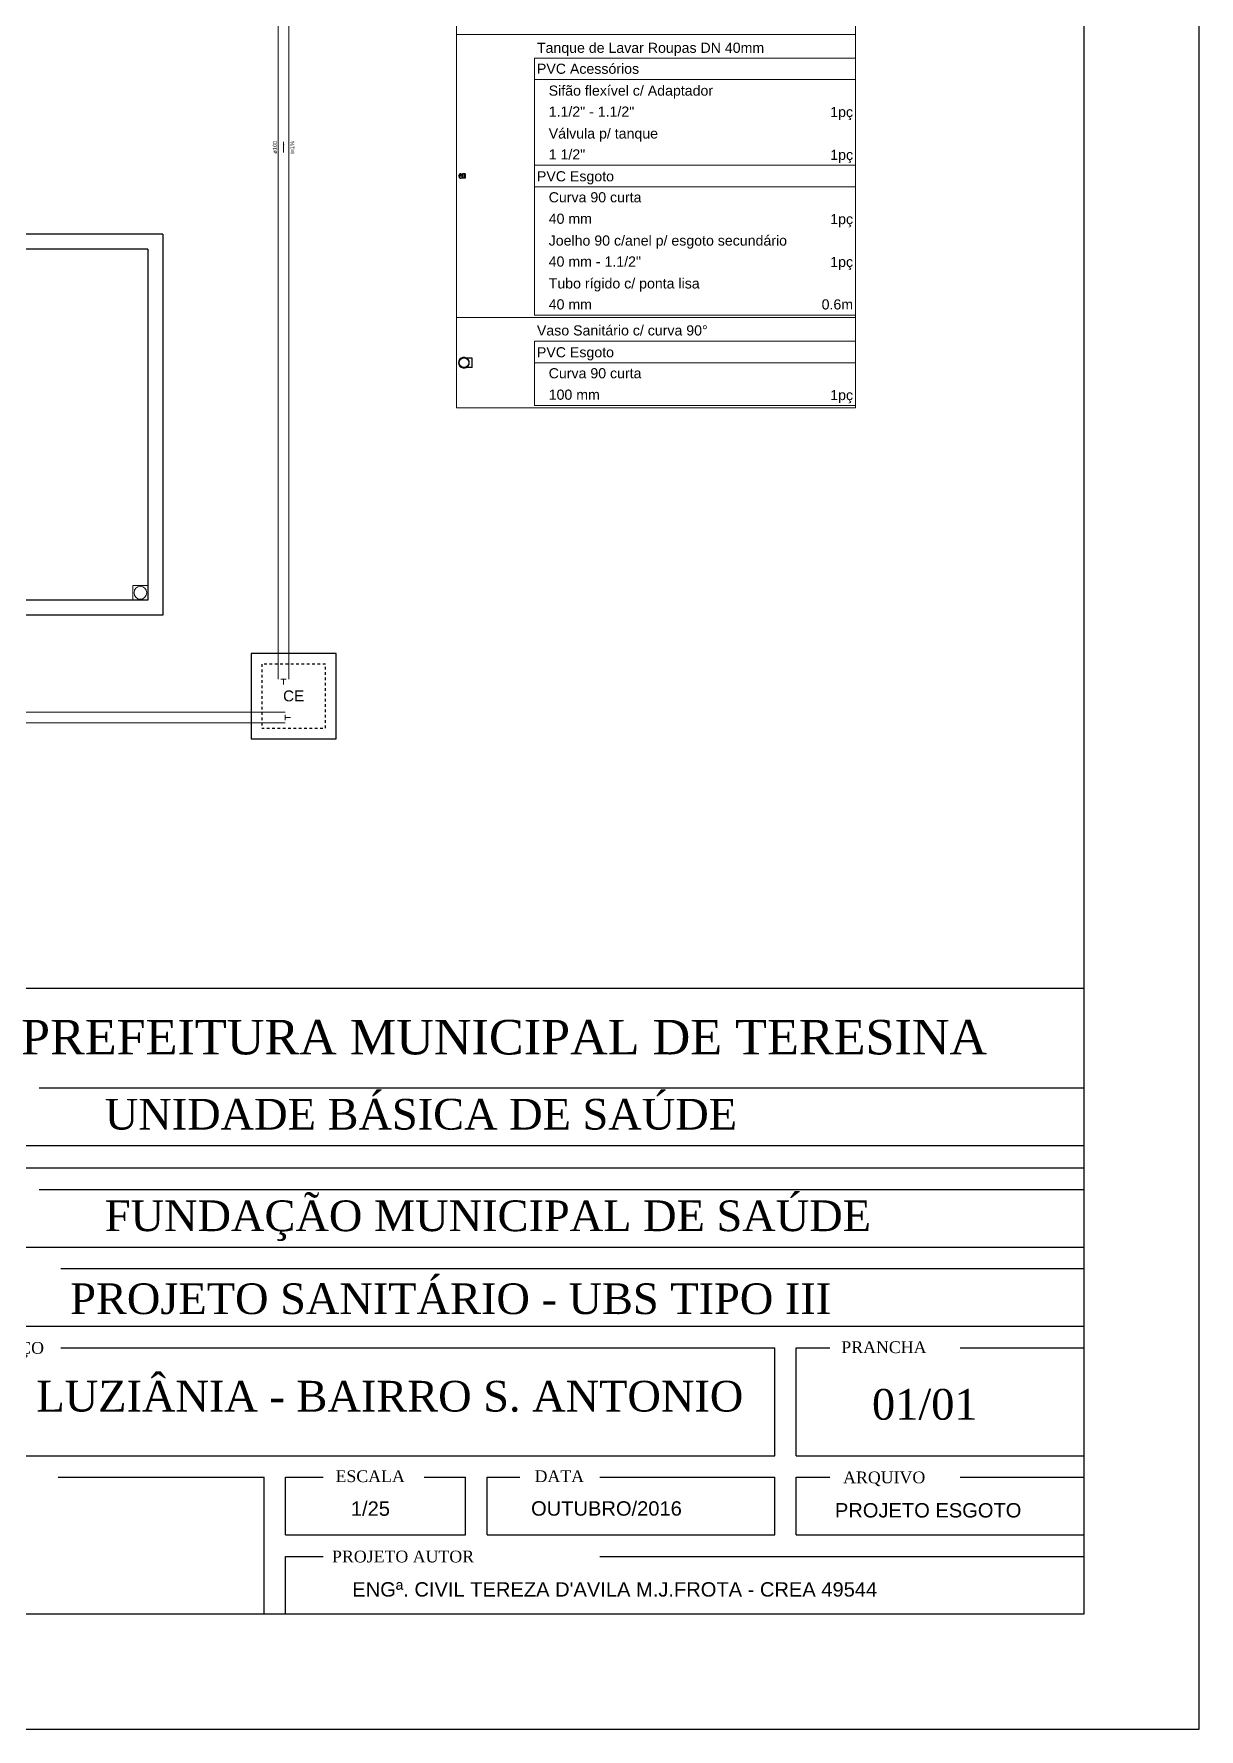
# Model space of a CAD drawing. Header units: millimetres. Extents: x 270 to 744, y -31 to 127.
# Drawn here: x 408 to 451.8, y -31.4 to 32.3 of the extents above; entities that cross this region are included whole.
import ezdxf
from ezdxf.enums import TextEntityAlignment as Align

# ---------------------------------------------------------------- set-up
doc = ezdxf.new("R2010")
doc.units = ezdxf.units.MM
doc.header["$LTSCALE"] = 0.01
doc.header["$MEASUREMENT"] = 0
doc.linetypes.add('Dashed', pattern=[0.75, 0.5, -0.25])
for name, color, linetype, lineweight in [('at_Entity', 7, 'Continuous', 9), ('DI-Tabelas', 7, 'Continuous', 5), ('TQ-Condutos', 3, 'Continuous', 5), ('TQ-Conexões', 9, 'Continuous', 5), ('TQ-Sentido conduto', 9, 'Continuous', 5), ('TQ-Textos conduto', 7, 'Continuous', 5)]:
    doc.layers.add(name, color=color, linetype=linetype, lineweight=lineweight)
for name, color, linetype in [('CERC02', 3, 'Continuous'), ('CERC03', 5, 'Continuous'), ('FOLHA', 7, 'Continuous'), ('LOGO-AUGUSTO', 7, 'Continuous'), ('PAREDES', 8, 'Continuous'), ('Simbolos', 5, 'Continuous'), ('Simbolos_int', 2, 'Continuous'), ('TEXT', 2, 'Continuous')]:
    doc.layers.add(name, color=color, linetype=linetype)
doc.styles.add('Arial', font='arial.ttf')
doc.styles.add('SansSerif', font='sanss___.ttf')
doc.styles.add('STYLE1', font='times.ttf', dxfattribs={"height": 3})

# ---------------------------------------------------------------- blocks, each defined once
blk = doc.blocks.new('A3')
at = {"color": 15}
blk.add_lwpolyline([(0, 0), (420, 0), (420, 297), (0, 297)], close=True, dxfattribs=at)
at = {"color": 0}
blk.add_lwpolyline([(25, 10), (410, 10), (410, 287), (25, 287)], close=True, dxfattribs=at)

msp = doc.modelspace()

# ---------------------------------------------------------------- hatches: boundary and pattern name
at = {"layer": 'TQ-Sentido conduto', "linetype": 'Continuous'}
msp.add_hatch(color=256, dxfattribs=at).paths.add_polyline_path([(417.379, 28.231), (417.353, 28.135), (417.405, 28.135)])

# ---------------------------------------------------------------- linework, layer by layer
at = {"layer": 'at_Entity'}
msp.add_lwpolyline([(411.718, 11.584), (412.285, 11.584), (412.285, 11.026), (411.718, 11.026)], close=True, dxfattribs=at)
msp.add_circle((412.001, 11.305), 0.24, dxfattribs=at)
at = {"layer": 'CERC02'}
for p, q in [((402.326, -3.536), (447.439, -3.536)), ((402.326, -3.536), (447.439, -3.536)), ((402.326, -3.536), (447.439, -3.536)), ((402.326, -3.536), (447.439, -3.536)), ((402.326, -3.536), (447.439, -3.536)), ((408.199, -7.286), (447.439, -7.286)), ((447.439, -9.447), (447.439, -7.286)), ((403.137, -9.447), (447.439, -9.447)), ((402.326, -10.29), (447.439, -10.29)), ((408.199, -11.1), (447.439, -11.1)), ((447.439, -13.261), (447.439, -11.1)), ((403.137, -13.261), (447.439, -13.261)), ((409.01, -14.072), (447.439, -14.072)), ((447.439, -16.233), (447.439, -14.072)), ((403.137, -16.233), (447.439, -16.233)), ((408.916, -21.906), (416.644, -21.906)), ((416.644, -27.038), (416.644, -21.906)), ((417.454, -21.906), (418.864, -21.906)), ((417.454, -24.067), (417.454, -21.906)), ((422.657, -21.906), (424.207, -21.906)), ((424.207, -24.067), (424.207, -21.906)), ((425.018, -21.906), (426.252, -21.906)), ((425.018, -24.067), (425.018, -21.906)), ((429.252, -21.906), (435.823, -21.906)), ((435.823, -24.067), (435.823, -21.906)), ((436.634, -21.906), (437.897, -21.906)), ((436.634, -24.067), (436.634, -21.906)), ((442.786, -21.906), (447.439, -21.906)), ((447.439, -24.067), (447.439, -21.906)), ((417.454, -24.067), (424.207, -24.067)), ((425.018, -24.067), (435.823, -24.067)), ((436.634, -24.067), (447.439, -24.067)), ((417.454, -27.038), (417.454, -24.877)), ((417.454, -24.877), (418.864, -24.877)), ((429.252, -24.877), (447.439, -24.877)), ((436.634, -24.877), (437.897, -24.877)), ((442.786, -24.877), (447.439, -24.877)), ((447.439, -27.038), (447.439, -24.877)), ((403.137, -27.038), (416.644, -27.038)), ((417.454, -27.038), (424.207, -27.038)), ((425.018, -27.038), (435.823, -27.038)), ((436.634, -27.038), (447.439, -27.038))]:
    msp.add_line(p, q, dxfattribs=at)
at = {"layer": 'CERC03'}
for p, q in [((409.01, -17.043), (435.823, -17.043)), ((435.823, -21.095), (435.823, -17.043)), ((436.634, -21.095), (436.634, -17.043)), ((436.634, -17.043), (437.897, -17.043)), ((442.786, -17.043), (447.439, -17.043)), ((447.439, -21.095), (447.439, -17.043)), ((403.137, -21.095), (435.823, -21.095)), ((436.634, -21.095), (447.439, -21.095))]:
    msp.add_line(p, q, dxfattribs=at)
at = {"layer": 'DI-Tabelas'}
for p, q in [((423.867, 32.268), (423.867, 41.287)), ((438.852, 41.287), (438.852, 32.268)), ((426.719, 32.268), (423.867, 32.268)), ((423.867, 21.639), (423.867, 32.268)), ((438.852, 32.268), (426.719, 32.268)), ((438.852, 32.268), (438.852, 21.639)), ((438.852, 31.377), (426.806, 31.377)), ((426.806, 30.573), (426.806, 31.377)), ((438.852, 31.377), (438.852, 30.573)), ((438.852, 30.573), (426.806, 30.573)), ((426.806, 29.768), (426.806, 30.573)), ((438.852, 30.573), (438.852, 29.768)), ((426.806, 28.964), (426.806, 29.768)), ((438.852, 29.768), (438.852, 28.964)), ((426.806, 28.16), (426.806, 28.964)), ((438.852, 28.964), (438.852, 28.16)), ((426.806, 27.356), (426.806, 28.16)), ((438.852, 28.16), (438.852, 27.356)), ((435.054, 27.356), (426.806, 27.356)), ((426.806, 26.551), (426.806, 27.356)), ((438.852, 27.356), (435.054, 27.356)), ((438.852, 27.356), (438.852, 26.551)), ((438.852, 26.551), (426.806, 26.551)), ((426.806, 25.747), (426.806, 26.551)), ((438.852, 26.551), (438.852, 25.747)), ((426.806, 24.943), (426.806, 25.747)), ((438.852, 25.747), (438.852, 24.943)), ((426.806, 24.139), (426.806, 24.943)), ((438.852, 24.943), (438.852, 24.139)), ((426.806, 23.334), (426.806, 24.139)), ((438.852, 24.139), (438.852, 23.334)), ((426.806, 22.53), (426.806, 23.334)), ((438.852, 23.334), (438.852, 22.53)), ((426.806, 21.726), (426.806, 22.53)), ((438.852, 22.53), (438.852, 21.726)), ((435.054, 21.726), (426.806, 21.726)), ((438.852, 21.726), (435.054, 21.726)), ((426.719, 21.639), (423.867, 21.639)), ((423.867, 18.249), (423.867, 21.639)), ((438.852, 21.639), (426.719, 21.639)), ((438.852, 21.639), (438.852, 18.249)), ((438.852, 20.749), (426.806, 20.749)), ((426.806, 19.944), (426.806, 20.749)), ((438.852, 20.749), (438.852, 19.944)), ((438.852, 19.944), (426.806, 19.944)), ((426.806, 19.14), (426.806, 19.944)), ((438.852, 19.944), (438.852, 19.14)), ((426.806, 18.336), (426.806, 19.14)), ((438.852, 19.14), (438.852, 18.336)), ((426.719, 18.249), (423.867, 18.249)), ((438.852, 18.249), (426.719, 18.249)), ((436.03, 18.336), (426.806, 18.336)), ((438.852, 18.336), (436.03, 18.336))]:
    msp.add_line(p, q, dxfattribs=at)
at = {"layer": 'PAREDES'}
for p, q in [((412.285, 24.208), (405.69, 24.208)), ((412.843, 24.774), (406.822, 24.774)), ((412.285, 24.208), (412.285, 11.026)), ((412.843, 24.774), (412.843, 10.459)), ((412.285, 11.026), (401.734, 11.026)), ((412.843, 10.459), (373.471, 10.459))]:
    msp.add_line(p, q, dxfattribs=at)
at = {"layer": 'Simbolos', "color": 7}
for p, q in [((424.032, 27.025), (424.065, 27.025)), ((424.032, 26.882), (424.065, 26.882)), ((424.065, 27.025), (424.097, 27.025)), ((424.065, 26.882), (424.097, 26.882)), ((424.102, 27.03), (424.097, 27.025)), ((424.102, 26.877), (424.097, 26.882)), ((424.152, 27.03), (424.102, 27.03)), ((424.152, 26.877), (424.102, 26.877)), ((424.155, 27.037), (424.155, 27.033)), ((424.155, 26.87), (424.155, 26.874)), ((424.175, 27.04), (424.159, 27.04)), ((424.175, 26.867), (424.159, 26.867)), ((424.179, 27.038), (424.18, 27.032)), ((424.179, 26.869), (424.18, 26.875)), ((424.194, 27.03), (424.183, 27.03)), ((424.194, 26.877), (424.183, 26.877)), ((424.194, 27.03), (424.194, 26.877)), ((424.455, 20.12), (424.247, 20.12)), ((424.455, 19.769), (424.247, 19.769))]:
    msp.add_line(p, q, dxfattribs=at)
at = {"layer": 'Simbolos', "linetype": 'Continuous'}
msp.add_lwpolyline([(416.155, 5.824), (419.355, 5.824), (419.355, 9.024), (416.155, 9.024), (416.155, 5.824), (416.155, 5.824)], dxfattribs=at)
at = {"layer": 'Simbolos', "color": 7}
for centre, radius, start, end in [((424.032, 26.953), 0.0712, 90, 270), ((424.152, 27.033), 0.00346, 270, 355), ((424.152, 26.874), 0.00346, 5, 90), ((424.159, 27.037), 0.00346, 90, 175), ((424.159, 26.87), 0.00346, 185, 270), ((424.175, 27.037), 0.00346, 15, 90), ((424.175, 26.87), 0.00346, 270, 345), ((424.183, 27.033), 0.00346, 195, 270), ((424.183, 26.874), 0.00346, 90, 165), ((424.152, 19.944), 0.199, 61.785, 298.215), ((424.152, 19.944), 0.199, 298.215, 61.785)]:
    msp.add_arc(centre, radius, start, end, dxfattribs=at)
at = {"layer": 'Simbolos_int', "color": 7}
for p, q in [((424.056, 26.953), (424.002, 26.953)), ((424.032, 26.93), (424.032, 26.995)), ((424.097, 26.882), (424.097, 27.025)), ((424.155, 26.877), (424.155, 27.03)), ((424.181, 26.877), (424.181, 27.03)), ((424.455, 19.769), (424.455, 20.12))]:
    msp.add_line(p, q, dxfattribs=at)
at = {"layer": 'Simbolos_int', "linetype": 'Dashed'}
msp.add_lwpolyline([(416.555, 6.224), (418.955, 6.224), (418.955, 8.624), (416.555, 8.624), (416.555, 6.224), (416.555, 6.224)], dxfattribs=at)
at = {"layer": 'Simbolos_int', "color": 7}
msp.add_circle((424.152, 19.944), 0.184, dxfattribs=at)
msp.add_arc((424.032, 26.953), 0.0788, 64.623, 295.377, dxfattribs=at)
at = {"layer": 'TQ-Condutos'}
for p, q in [((417.179, 8.06), (417.179, 48.003)), ((417.579, 8.06), (417.579, 48.003)), ((396.404, 6.817), (417.434, 6.817)), ((396.404, 6.417), (417.434, 6.417))]:
    msp.add_line(p, q, dxfattribs=at)
at = {"layer": 'TQ-Conexões'}
for p, q in [((417.279, 8.06), (417.479, 8.06)), ((417.379, 7.86), (417.379, 8.06)), ((417.434, 6.517), (417.434, 6.717)), ((417.634, 6.617), (417.434, 6.617))]:
    msp.add_line(p, q, dxfattribs=at)
at = {"layer": 'TQ-Sentido conduto'}
msp.add_lwpolyline([(417.379, 27.831), (417.379, 28.231)], dxfattribs=at)

# ---------------------------------------------------------------- block references
at = {"layer": 'FOLHA', "xscale": 0.4322168702846696, "yscale": 0.4322168702846696, "zscale": 0.4322168702846696}
msp.add_blockref('A3', (270.23, -31.36), dxfattribs=at)

# ---------------------------------------------------------------- texts
at = {"layer": 'CERC02', "style": 'SansSerif'}
for s, height, p in [('1/25', 0.5403, (419.905, -22.811)), ('OUTUBRO/2016', 0.54027, (426.673, -22.806)), ('PROJETO ESGOTO', 0.54027, (438.084, -22.875)), ("ENGª. CIVIL TEREZA D'AVILA M.J.FROTA - CREA 49544", 0.54027, (419.958, -25.845))]:
    msp.add_text(s, height=height, dxfattribs=at).set_placement(p, align=Align.TOP_LEFT)
at = {"layer": 'DI-Tabelas', "line_spacing_factor": 0.6, "style": 'Arial'}
for s, insert, char_height, width, attachment_point in [('Tanque de Lavar Roupas DN 40mm', (426.892, 31.463), 0.38035, 13.69263, 7), ('PVC Acessórios', (426.892, 30.785), 0.38035, 6.38989, 7), ('   Sifão flexível c/ Adaptador', (426.892, 29.855), 0.38035, 13.69263, 7), ('   1.1/2" - 1.1/2"', (426.892, 29.176), 0.38035, 8.21558, 7), ('1pç', (438.766, 29.051), 0.3804, 1.36926, 9), ('   Válvula p/ tanque', (426.892, 28.246), 0.38035, 9.12842, 7), ('   1 1/2"', (426.892, 27.568), 0.3804, 4.10779, 7), ('1pç', (438.766, 27.442), 0.3804, 1.36926, 9), ('PVC Esgoto', (426.892, 26.638), 0.3804, 4.56421, 7), ('   Curva 90 curta', (426.892, 25.959), 0.38035, 7.75916, 7), ('   40 mm', (426.892, 25.155), 0.3804, 3.65137, 7), ('1pç', (438.766, 25.029), 0.3804, 1.36926, 9), ('   Joelho 90 c/anel p/ esgoto secundário', (426.892, 24.225), 0.38035, 18.25684, 7), ('   40 mm - 1.1/2"', (426.892, 23.546), 0.38035, 7.75916, 7), ('1pç', (438.766, 23.421), 0.3804, 1.36926, 9), ('   Tubo rígido c/ ponta lisa', (426.892, 22.616), 0.38035, 12.77979, 7), ('   40 mm', (426.892, 21.938), 0.3804, 3.65137, 7), ('0.6m', (438.766, 21.938), 0.3804, 1.82568, 9), ('Vaso Sanitário c/ curva 90%%d', (426.892, 20.961), 0.38035, 12.32337, 7), ('PVC Esgoto', (426.892, 20.031), 0.3804, 4.56421, 7), ('   Curva 90 curta', (426.892, 19.352), 0.38035, 7.75916, 7), ('   100 mm', (426.892, 18.548), 0.3804, 4.10779, 7), ('1pç', (438.766, 18.422), 0.3804, 1.36926, 9)]:
    msp.add_mtext(s, dxfattribs=dict(at, insert=insert, char_height=char_height, width=width, attachment_point=attachment_point))
at = {"layer": 'LOGO-AUGUSTO', "style": 'STYLE1'}
for s, height, p in [('ENDEREÇO', 0.4432, (404.81, -17.269)), ('PRANCHA', 0.4432, (438.324, -17.242)), ('ESCALA', 0.4432, (419.328, -22.086)), ('DATA', 0.4432, (426.804, -22.086)), ('ARQUIVO', 0.4432, (438.391, -22.131)), ('PROJETO AUTOR', 0.44317, (419.197, -25.102))]:
    msp.add_text(s, height=height, dxfattribs=at).set_placement(p)
at = {"layer": 'Simbolos', "insert": (417.359, 7.223), "char_height": 0.4086, "width": 0.98056, "attachment_point": 7, "line_spacing_factor": 0.6, "style": 'Arial'}
msp.add_mtext('CE', dxfattribs=at)
at = {"layer": 'TEXT', "style": 'STYLE1'}
for s, height, p in [('PREFEITURA MUNICIPAL DE TERESINA', 1.29665, (407.517, -6.028)), ('UNIDADE BÁSICA DE SAÚDE', 1.15264, (410.664, -8.849)), ('FUNDAÇÃO MUNICIPAL DE SAÚDE', 1.15264, (410.664, -12.663))]:
    msp.add_text(s, height=height, dxfattribs=at).set_placement(p)
for s, height, p in [('PROJETO SANITÁRIO - UBS TIPO III', 1.15264, (409.364, -14.624)), ('RUA LUZIÂNIA - BAIRRO S. ANTONIO', 1.15264, (403.985, -18.284)), ('01/01', 1.1526, (439.477, -18.59))]:
    msp.add_text(s, height=height, dxfattribs=at).set_placement(p, align=Align.TOP_LEFT)
at = {"layer": 'TQ-Textos conduto', "char_height": 0.15, "width": 0.72, "attachment_point": 8, "rotation": 90.00021, "line_spacing_factor": 0.6, "style": 'Arial'}
for s, insert in [('ø100', (417.128, 28.031)), ('i=1%', (417.778, 28.031))]:
    msp.add_mtext(s, dxfattribs=dict(at, insert=insert))

doc.saveas('drawing.dxf')
